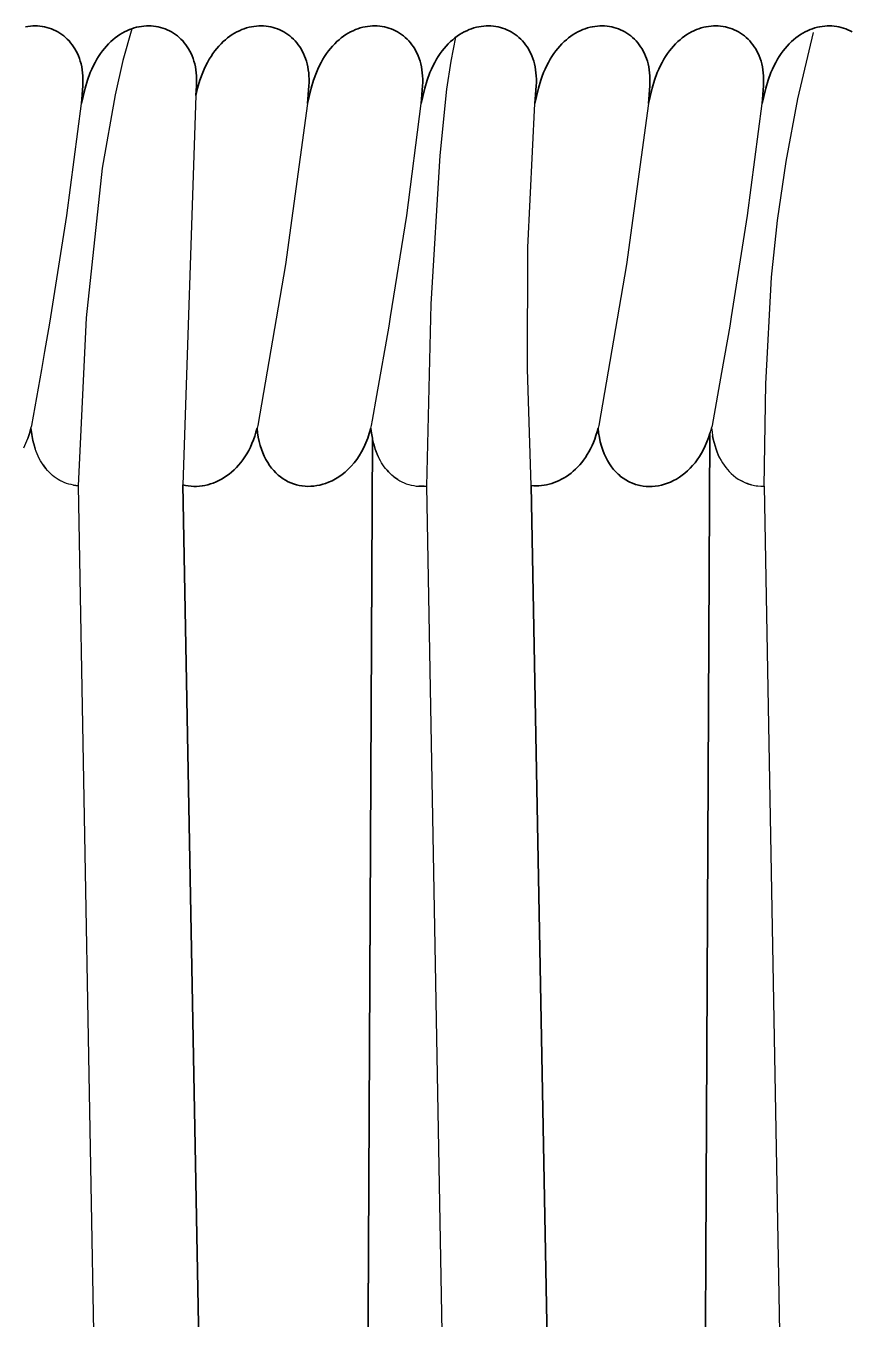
# Model space of a CAD drawing. Header units: millimetres. Extents: x 0 to 1881, y -1115 to 723.
# Drawn here: x 218.2 to 263.4, y 622.6 to 693.5 of the extents above; entities that cross this region are included whole.
import ezdxf

# ---------------------------------------------------------------- set-up
doc = ezdxf.new("R2010")
doc.units = ezdxf.units.MM
doc.layers.add('Blocks', color=7, linetype='Continuous')
doc.layers.add('Blocks$Inner', color=7, linetype='Continuous', lineweight=25, true_color=0x007f00)
doc.layers.add('Blocks$Outline', color=7, linetype='Continuous', lineweight=35, true_color=0xff3f3f)

# ---------------------------------------------------------------- blocks, each defined once
blk = doc.blocks.new('PK4 Lounge Chair Front')
at = {"layer": 'Blocks$Inner'}
blk.add_line((240.024, 668.272), (240.167, 668.281), dxfattribs=at)
for points in [[(218.081, 670.385), (218.195, 670.634), (218.298, 670.895), (218.39, 671.169), (218.469, 671.458), (218.513, 671.61), (219.066, 674.679), (219.237, 675.666), (219.503, 677.226), (220.442, 683.132), (221.232, 689.268), (221.312, 690.244), (221.32, 690.43), (221.32, 690.611), (221.313, 690.787), (221.299, 690.958), (221.278, 691.124), (221.25, 691.285), (221.215, 691.441), (221.174, 691.592), (221.127, 691.738), (221.075, 691.879), (221.016, 692.014), (220.952, 692.144), (220.882, 692.268), (220.807, 692.387), (220.728, 692.5), (220.644, 692.608), (220.555, 692.71), (220.462, 692.807), (220.365, 692.898), (220.264, 692.982), (220.16, 693.061), (220.052, 693.135), (219.941, 693.202), (219.827, 693.263), (219.71, 693.318), (219.591, 693.367), (219.469, 693.41), (219.345, 693.446), (219.219, 693.476), (219.091, 693.5), (218.962, 693.517), (218.832, 693.528), (218.7, 693.532), (218.567, 693.53), (218.434, 693.521), (218.3, 693.506), (218.166, 693.483)], [(221.232, 689.268), (221.439, 690.115), (221.569, 690.56), (221.72, 690.971), (221.802, 691.164), (221.889, 691.35), (221.981, 691.527), (222.077, 691.697), (222.176, 691.859), (222.279, 692.012), (222.386, 692.158), (222.496, 692.297), (222.609, 692.427), (222.725, 692.551), (222.844, 692.666), (222.965, 692.774), (223.088, 692.875), (223.214, 692.968), (223.341, 693.053), (223.469, 693.132), (223.6, 693.203), (223.731, 693.268), (223.863, 693.325), (223.997, 693.375), (223.512, 691.634), (223.082, 689.755), (222.379, 685.72), (221.499, 677.515), (221.061, 668.298), (220.931, 668.313), (220.801, 668.332), (220.931, 668.313), (221.061, 668.298), (223.238, 548.194)], [(223.996, 693.375), (224.13, 693.418), (224.264, 693.454), (224.398, 693.483), (224.532, 693.506), (224.666, 693.521), (224.799, 693.53), (224.932, 693.532), (225.063, 693.528), (225.194, 693.517), (225.323, 693.5), (225.451, 693.476), (225.577, 693.446), (225.701, 693.41), (225.823, 693.367), (225.942, 693.318), (226.059, 693.263), (226.173, 693.202), (226.284, 693.135), (226.392, 693.061), (226.496, 692.982), (226.597, 692.898), (226.694, 692.807), (226.787, 692.71), (226.876, 692.608), (226.96, 692.5), (227.039, 692.387), (227.114, 692.268), (227.183, 692.144), (227.248, 692.014), (227.306, 691.879), (227.359, 691.738), (227.406, 691.592), (227.447, 691.441), (227.482, 691.285), (227.51, 691.124), (227.531, 690.958), (227.545, 690.787), (227.552, 690.611), (227.551, 690.43), (227.544, 690.244), (227.502, 689.708), (226.798, 668.348), (232.215, 378.147)], [(230.865, 671.458), (230.895, 671.206), (230.935, 670.964), (230.983, 670.733), (231.041, 670.513), (231.107, 670.304), (231.181, 670.105), (231.263, 669.916), (231.353, 669.738), (231.449, 669.57), (231.552, 669.412), (231.661, 669.265), (231.777, 669.128), (231.898, 669.002), (232.024, 668.885), (232.155, 668.779), (232.291, 668.683), (232.431, 668.597), (232.575, 668.521), (232.722, 668.455), (232.872, 668.398), (233.025, 668.352), (233.18, 668.316), (233.338, 668.289), (233.497, 668.273), (233.657, 668.266), (233.818, 668.269), (233.98, 668.281), (234.142, 668.303), (234.304, 668.335), (234.466, 668.376), (234.626, 668.427), (234.786, 668.487), (234.976, 668.572), (235.163, 668.671), (235.347, 668.784), (235.526, 668.91), (235.7, 669.049), (235.868, 669.202), (236.03, 669.368), (236.185, 669.548), (236.332, 669.741), (236.471, 669.947), (236.601, 670.166), (236.722, 670.398), (236.833, 670.644), (236.932, 670.902), (237.021, 671.174), (237.097, 671.458), (237.142, 671.61), (237.194, 671.894), (237.442, 673.258), (238.103, 677.061), (238.189, 677.571), (239.071, 683.134), (239.861, 689.268), (239.94, 690.244), (239.948, 690.43), (239.949, 690.611), (239.942, 690.787), (239.928, 690.958), (239.906, 691.124), (239.879, 691.285), (239.844, 691.441), (239.803, 691.592), (239.756, 691.738), (239.703, 691.879), (239.644, 692.014), (239.58, 692.144), (239.511, 692.268), (239.436, 692.387), (239.357, 692.5), (239.273, 692.608), (239.184, 692.71), (239.091, 692.807), (238.994, 692.898), (238.893, 692.982), (238.789, 693.061), (238.681, 693.135), (238.57, 693.202), (238.456, 693.263), (238.339, 693.318), (238.22, 693.367), (238.097, 693.41), (237.974, 693.446), (237.848, 693.476), (237.72, 693.5), (237.591, 693.517), (237.46, 693.528), (237.329, 693.532), (237.196, 693.53), (237.063, 693.521), (236.929, 693.506), (236.795, 693.483), (236.661, 693.454), (236.527, 693.418), (236.393, 693.375), (236.26, 693.325), (236.128, 693.268), (235.996, 693.203), (235.866, 693.132), (235.737, 693.053), (235.61, 692.968), (235.485, 692.875), (235.362, 692.774), (235.241, 692.666), (235.122, 692.551), (235.006, 692.427), (234.893, 692.297), (234.783, 692.158), (234.676, 692.012), (234.573, 691.859), (234.473, 691.697), (234.378, 691.527), (234.286, 691.35), (234.199, 691.164), (234.117, 690.971), (233.966, 690.56), (233.836, 690.115), (233.629, 689.268), (232.424, 680.433), (230.91, 671.61), (230.865, 671.458), (230.806, 671.234), (230.74, 671.018), (230.667, 670.81), (230.586, 670.61), (230.499, 670.417), (230.406, 670.233), (230.306, 670.057), (230.202, 669.889), (230.092, 669.729), (229.976, 669.577), (229.857, 669.433), (229.732, 669.297), (229.604, 669.17), (229.472, 669.05), (229.336, 668.939), (229.197, 668.837), (229.056, 668.742), (228.911, 668.656), (228.765, 668.579), (228.617, 668.51), (228.467, 668.449), (228.315, 668.397), (228.163, 668.353), (228.01, 668.318), (227.857, 668.291), (227.703, 668.273), (227.55, 668.264), (227.397, 668.263), (227.245, 668.271), (227.095, 668.288), (226.945, 668.313), (226.798, 668.348)], [(233.629, 689.268), (233.708, 690.244), (233.716, 690.43), (233.717, 690.611), (233.71, 690.787), (233.696, 690.958), (233.674, 691.124), (233.646, 691.285), (233.612, 691.441), (233.571, 691.592), (233.524, 691.738), (233.471, 691.878), (233.412, 692.014), (233.348, 692.144), (233.279, 692.268), (233.204, 692.387), (233.125, 692.5), (233.041, 692.608), (232.952, 692.71), (232.859, 692.807), (232.762, 692.898), (232.661, 692.983), (232.557, 693.062), (232.449, 693.135), (232.338, 693.202), (232.224, 693.263), (232.107, 693.318), (231.988, 693.367), (231.866, 693.41), (231.742, 693.446), (231.616, 693.476), (231.488, 693.5), (231.359, 693.517), (231.228, 693.528), (231.097, 693.532), (230.964, 693.53), (230.831, 693.521), (230.697, 693.505), (230.563, 693.483), (230.429, 693.454), (230.295, 693.418), (230.161, 693.375), (230.028, 693.325), (229.896, 693.267), (229.764, 693.203), (229.634, 693.132), (229.505, 693.053), (229.378, 692.968), (229.253, 692.875), (229.13, 692.774), (229.009, 692.666), (228.89, 692.551), (228.774, 692.427), (228.661, 692.297), (228.551, 692.159), (228.444, 692.012), (228.341, 691.859), (228.241, 691.697), (228.146, 691.527), (228.054, 691.35), (227.967, 691.165), (227.884, 690.971), (227.734, 690.56), (227.604, 690.115), (227.502, 689.708)], [(246.093, 689.268), (246.172, 690.244), (246.18, 690.43), (246.18, 690.611), (246.174, 690.787), (246.159, 690.958), (246.138, 691.124), (246.11, 691.285), (246.076, 691.441), (246.035, 691.592), (245.988, 691.738), (245.935, 691.879), (245.877, 692.014), (245.812, 692.144), (245.743, 692.268), (245.668, 692.387), (245.589, 692.5), (245.504, 692.608), (245.416, 692.71), (245.323, 692.807), (245.226, 692.898), (245.125, 692.982), (245.021, 693.061), (244.913, 693.135), (244.802, 693.202), (244.688, 693.263), (244.571, 693.318), (244.451, 693.367), (244.33, 693.41), (244.206, 693.446), (244.08, 693.476), (243.952, 693.5), (243.823, 693.517), (243.692, 693.528), (243.561, 693.532), (243.428, 693.53), (243.295, 693.521), (243.161, 693.506), (243.027, 693.483), (242.893, 693.454), (242.759, 693.418), (242.625, 693.375), (242.492, 693.325), (242.36, 693.268), (242.228, 693.203), (242.098, 693.132), (241.969, 693.053), (241.842, 692.968), (241.717, 692.875), (241.594, 692.774), (241.473, 692.666), (241.354, 692.551), (241.238, 692.427), (241.125, 692.297), (241.015, 692.158), (240.908, 692.012), (240.805, 691.859), (240.705, 691.697), (240.61, 691.527), (240.518, 691.35), (240.431, 691.164), (240.348, 690.971), (240.198, 690.56), (240.067, 690.115), (239.861, 689.268)], [(245.905, 668.309), (245.687, 674.687), (245.712, 681.379), (246.093, 689.268), (246.299, 690.115), (246.43, 690.56), (246.502, 690.769), (246.58, 690.971), (246.663, 691.165), (246.75, 691.35), (246.842, 691.527), (246.937, 691.697), (247.037, 691.859), (247.14, 692.012), (247.247, 692.159), (247.357, 692.297), (247.47, 692.427), (247.586, 692.551), (247.705, 692.666), (247.826, 692.774), (247.949, 692.875), (248.074, 692.968), (248.201, 693.053), (248.33, 693.132), (248.46, 693.203), (248.591, 693.267), (248.724, 693.325), (248.857, 693.375), (248.991, 693.418), (249.124, 693.454), (249.259, 693.483), (249.393, 693.505), (249.526, 693.521), (249.66, 693.53), (249.792, 693.532), (249.924, 693.528), (250.055, 693.517), (250.184, 693.5), (250.311, 693.476), (250.437, 693.446), (250.561, 693.41), (250.683, 693.367), (250.803, 693.318), (250.92, 693.263), (251.034, 693.202), (251.145, 693.135), (251.253, 693.062), (251.357, 692.983), (251.458, 692.898), (251.555, 692.807), (251.648, 692.71), (251.736, 692.608), (251.821, 692.5), (251.9, 692.387), (251.975, 692.268), (252.044, 692.144), (252.108, 692.014), (252.167, 691.878), (252.22, 691.738), (252.267, 691.592), (252.308, 691.441), (252.342, 691.285), (252.37, 691.124), (252.391, 690.958), (252.406, 690.787), (252.412, 690.611), (252.412, 690.43), (252.404, 690.244), (252.325, 689.268)], [(263.498, 693.202), (263.383, 693.263), (263.267, 693.318), (263.147, 693.367), (263.025, 693.41), (262.901, 693.446), (262.775, 693.476), (262.648, 693.5), (262.518, 693.517), (262.388, 693.528), (262.256, 693.532), (262.124, 693.53), (261.99, 693.521), (261.857, 693.506), (261.722, 693.483), (261.588, 693.454), (261.454, 693.418), (261.321, 693.375), (261.188, 693.325), (261.055, 693.268), (260.924, 693.203), (260.794, 693.132), (260.665, 693.053), (260.538, 692.968), (260.413, 692.875), (260.289, 692.774), (260.169, 692.666), (260.05, 692.551), (259.934, 692.427), (259.821, 692.297), (259.711, 692.158), (259.604, 692.012), (259.501, 691.859), (259.401, 691.697), (259.305, 691.527), (259.214, 691.35), (259.127, 691.164), (259.044, 690.971), (258.893, 690.56), (258.763, 690.115), (258.557, 689.268)], [(241.494, 377.398), (242.344, 548.194), (240.167, 668.281), (240.418, 678.254), (240.899, 686.427), (241.277, 690.058), (241.506, 691.603), (241.765, 692.908)], [(258.67, 668.275), (258.757, 673.893), (259.08, 679.752), (259.404, 682.847), (259.876, 686.094), (260.524, 689.522), (261.378, 693.161)], [(218.469, 671.458), (218.39, 671.169), (218.298, 670.895)], [(219.129, 669.443), (219.058, 669.554), (218.989, 669.67), (218.924, 669.791), (218.863, 669.917), (218.805, 670.048), (218.751, 670.184), (218.701, 670.325), (218.655, 670.472), (218.575, 670.78), (218.513, 671.109), (218.469, 671.458), (218.513, 671.109), (218.576, 670.78), (218.655, 670.472), (218.701, 670.325)], [(237.097, 671.458), (237.115, 671.315), (237.138, 671.179), (237.19, 670.914)], [(249.561, 671.458), (249.508, 671.253), (249.448, 671.054), (249.382, 670.862), (249.31, 670.678), (249.233, 670.499), (249.15, 670.328), (249.063, 670.164), (248.97, 670.006), (248.873, 669.855), (248.771, 669.711), (248.666, 669.574), (248.556, 669.444), (248.443, 669.321), (248.326, 669.204), (248.206, 669.095), (248.083, 668.993), (247.958, 668.897), (247.83, 668.809), (247.699, 668.727), (247.567, 668.653), (247.433, 668.585), (247.297, 668.525), (247.16, 668.471), (247.022, 668.425), (246.883, 668.385), (246.743, 668.353), (246.603, 668.328), (246.462, 668.31), (246.322, 668.299), (246.182, 668.295), (246.043, 668.298), (245.905, 668.309), (251.321, 377.895)], [(255.783, 671.419), (255.788, 671.438), (255.793, 671.458), (255.817, 671.248), (255.848, 671.046), (255.885, 670.852), (255.928, 670.664), (255.977, 670.484), (256.032, 670.311), (256.093, 670.145), (256.158, 669.987), (256.229, 669.835), (256.306, 669.691), (256.387, 669.554), (256.472, 669.424), (256.562, 669.301), (256.656, 669.185), (256.754, 669.076), (256.857, 668.974), (256.983, 668.861), (257.114, 668.758), (257.25, 668.665), (257.389, 668.582), (257.532, 668.508), (257.678, 668.445), (257.827, 668.391), (257.98, 668.347), (258.064, 668.327), (258.149, 668.311), (258.235, 668.298), (258.321, 668.288), (258.495, 668.277), (258.67, 668.275), (260.846, 548.194)], [(238.367, 668.795), (238.474, 668.714), (238.584, 668.64), (238.474, 668.714), (238.367, 668.795), (238.263, 668.881), (238.161, 668.974), (238.076, 669.058), (237.994, 669.147), (237.915, 669.241), (237.839, 669.341), (237.766, 669.445), (237.696, 669.554), (237.63, 669.668), (237.567, 669.787), (237.507, 669.911), (237.451, 670.04), (237.349, 670.312), (237.262, 670.603), (237.19, 670.914), (235.757, 377.871)], [(237.262, 670.603), (237.349, 670.312), (237.398, 670.173), (237.451, 670.04), (237.507, 669.911), (237.567, 669.787)], [(255.718, 671.241), (255.705, 671.205), (255.693, 671.169), (254.26, 377.734)], [(256.23, 669.835), (256.158, 669.987), (256.092, 670.145), (256.032, 670.311), (255.977, 670.484), (255.928, 670.664), (255.885, 670.852), (255.848, 671.046)], [(219.553, 668.95), (219.46, 669.039), (219.37, 669.135), (219.283, 669.237), (219.204, 669.337), (219.129, 669.443), (219.204, 669.338), (219.283, 669.237)], [(237.915, 669.241), (237.994, 669.147), (238.076, 669.058)], [(220.801, 668.332), (220.673, 668.358), (220.546, 668.389), (220.421, 668.427), (220.298, 668.472), (220.177, 668.525), (220.118, 668.554), (220.059, 668.585), (219.953, 668.648), (219.849, 668.715), (219.748, 668.787), (219.649, 668.866), (219.553, 668.95), (219.46, 669.039), (219.37, 669.135)], [(220.421, 668.427), (220.298, 668.472), (220.177, 668.525), (220.059, 668.585)], [(238.584, 668.64), (238.697, 668.572), (238.812, 668.511), (238.929, 668.457), (239.049, 668.41), (239.184, 668.366), (239.32, 668.33), (239.459, 668.303), (239.599, 668.284), (239.74, 668.273), (239.882, 668.269), (240.024, 668.272), (239.882, 668.269), (239.74, 668.273)], [(257.532, 668.508), (257.46, 668.544), (257.389, 668.582)], [(239.184, 668.366), (239.32, 668.33), (239.459, 668.303)], [(257.98, 668.347), (257.827, 668.391), (257.752, 668.417), (257.678, 668.445)]]:
    blk.add_lwpolyline(points, dxfattribs=at)
blk.add_lwpolyline([(255.745, 671.311), (255.771, 671.382), (255.783, 671.419), (255.793, 671.458), (255.838, 671.61), (256.36, 674.506), (256.799, 677.061), (256.884, 677.571), (257.766, 683.133), (258.557, 689.268), (258.636, 690.244), (258.644, 690.43), (258.644, 690.611), (258.638, 690.787), (258.623, 690.958), (258.602, 691.124), (258.574, 691.285), (258.54, 691.441), (258.499, 691.592), (258.452, 691.738), (258.399, 691.879), (258.34, 692.014), (258.276, 692.144), (258.207, 692.268), (258.132, 692.387), (258.053, 692.5), (257.968, 692.608), (257.88, 692.71), (257.787, 692.807), (257.69, 692.898), (257.589, 692.982), (257.537, 693.023), (257.485, 693.061), (257.377, 693.135), (257.266, 693.202), (257.152, 693.263), (257.035, 693.318), (256.915, 693.367), (256.794, 693.41), (256.669, 693.446), (256.544, 693.476), (256.416, 693.5), (256.287, 693.517), (256.156, 693.528), (256.024, 693.532), (255.892, 693.53), (255.759, 693.521), (255.625, 693.506), (255.491, 693.483), (255.357, 693.454), (255.222, 693.418), (255.089, 693.375), (254.956, 693.325), (254.823, 693.268), (254.692, 693.203), (254.562, 693.132), (254.433, 693.053), (254.306, 692.968), (254.181, 692.875), (254.058, 692.774), (253.936, 692.666), (253.818, 692.551), (253.702, 692.427), (253.589, 692.297), (253.479, 692.158), (253.372, 692.012), (253.269, 691.859), (253.169, 691.697), (253.074, 691.527), (252.982, 691.35), (252.895, 691.164), (252.812, 690.971), (252.661, 690.56), (252.531, 690.115), (252.325, 689.268), (251.119, 680.433), (249.606, 671.61), (249.561, 671.458), (249.593, 671.195), (249.635, 670.943), (249.687, 670.703), (249.748, 670.475), (249.819, 670.258), (249.899, 670.052), (249.987, 669.858), (250.083, 669.675), (250.186, 669.503), (250.297, 669.343), (250.414, 669.194), (250.538, 669.056), (250.668, 668.929), (250.735, 668.87), (250.803, 668.813), (250.943, 668.709), (251.088, 668.615), (251.237, 668.532), (251.313, 668.495), (251.39, 668.46), (251.547, 668.4), (251.626, 668.373), (251.706, 668.35), (251.787, 668.328), (251.868, 668.31), (252.033, 668.282), (252.199, 668.264), (252.367, 668.257), (252.535, 668.26), (252.704, 668.274), (252.874, 668.299), (253.043, 668.334), (253.211, 668.38), (253.378, 668.436), (253.544, 668.503), (253.708, 668.579), (253.869, 668.666), (254.026, 668.763), (254.179, 668.871), (254.329, 668.989), (254.474, 669.117), (254.615, 669.255), (254.751, 669.403), (254.881, 669.561), (255.006, 669.729), (255.125, 669.906), (255.237, 670.094), (255.343, 670.29), (255.442, 670.496), (255.534, 670.711), (255.618, 670.935), (255.693, 671.169), (255.718, 671.241)], close=True, dxfattribs=at)
at = {"layer": 'Blocks$Outline'}
for points in [[(221.232, 689.268), (221.312, 690.244), (221.32, 690.43), (221.32, 690.611), (221.313, 690.787), (221.299, 690.958), (221.278, 691.124), (221.25, 691.285), (221.215, 691.441), (221.174, 691.592), (221.127, 691.738), (221.075, 691.879), (221.016, 692.014), (220.952, 692.144), (220.882, 692.268), (220.807, 692.387), (220.728, 692.5), (220.644, 692.608), (220.555, 692.71), (220.462, 692.807), (220.365, 692.898), (220.264, 692.982), (220.16, 693.061), (220.052, 693.135), (219.941, 693.202), (219.827, 693.263), (219.71, 693.318), (219.591, 693.367), (219.469, 693.41), (219.345, 693.446), (219.219, 693.476), (219.091, 693.5), (218.962, 693.517), (218.832, 693.528), (218.7, 693.532), (218.567, 693.53), (218.434, 693.521), (218.3, 693.506), (218.166, 693.483)], [(223.997, 693.375), (223.863, 693.325), (223.731, 693.268), (223.6, 693.203), (223.469, 693.132), (223.341, 693.053), (223.214, 692.968), (223.088, 692.875), (222.965, 692.774), (222.844, 692.666), (222.725, 692.551), (222.609, 692.427), (222.496, 692.297), (222.386, 692.158), (222.279, 692.012), (222.176, 691.859), (222.077, 691.697), (221.981, 691.527), (221.889, 691.35), (221.802, 691.164), (221.72, 690.971), (221.569, 690.56), (221.439, 690.115), (221.232, 689.268)], [(227.502, 689.708), (227.544, 690.244), (227.551, 690.43), (227.552, 690.611), (227.545, 690.787), (227.531, 690.958), (227.51, 691.124), (227.482, 691.285), (227.447, 691.441), (227.406, 691.592), (227.359, 691.738), (227.306, 691.879), (227.248, 692.014), (227.183, 692.144), (227.114, 692.268), (227.039, 692.387), (226.96, 692.5), (226.876, 692.608), (226.787, 692.71), (226.694, 692.807), (226.597, 692.898), (226.496, 692.982), (226.392, 693.061), (226.284, 693.135), (226.173, 693.202), (226.059, 693.263), (225.942, 693.318), (225.823, 693.367), (225.701, 693.41), (225.577, 693.446), (225.451, 693.476), (225.323, 693.5), (225.194, 693.517), (225.063, 693.528), (224.932, 693.532), (224.799, 693.53), (224.666, 693.521), (224.532, 693.506), (224.398, 693.483), (224.264, 693.454), (224.13, 693.418), (223.997, 693.375)], [(233.629, 689.268), (233.708, 690.244), (233.716, 690.43), (233.717, 690.611), (233.71, 690.787), (233.696, 690.958), (233.674, 691.124), (233.646, 691.285), (233.612, 691.441), (233.571, 691.592), (233.524, 691.738), (233.471, 691.878), (233.412, 692.014), (233.348, 692.144), (233.279, 692.268), (233.204, 692.387), (233.125, 692.5), (233.041, 692.608), (232.952, 692.71), (232.859, 692.807), (232.762, 692.898), (232.661, 692.983), (232.557, 693.062), (232.449, 693.135), (232.338, 693.202), (232.224, 693.263), (232.107, 693.318), (231.988, 693.367), (231.866, 693.41), (231.742, 693.446), (231.616, 693.476), (231.488, 693.5), (231.359, 693.517), (231.228, 693.528), (231.097, 693.532), (230.964, 693.53), (230.831, 693.521), (230.697, 693.505), (230.563, 693.483), (230.429, 693.454), (230.295, 693.418), (230.161, 693.375), (230.028, 693.325), (229.896, 693.267), (229.764, 693.203), (229.634, 693.132), (229.505, 693.053), (229.378, 692.968), (229.253, 692.875), (229.13, 692.774), (229.009, 692.666), (228.89, 692.551), (228.774, 692.427), (228.661, 692.297), (228.551, 692.159), (228.444, 692.012), (228.341, 691.859), (228.241, 691.697), (228.146, 691.527), (228.054, 691.35), (227.967, 691.165), (227.884, 690.971), (227.734, 690.56), (227.604, 690.115), (227.502, 689.708)], [(239.861, 689.268), (239.94, 690.244), (239.948, 690.43), (239.949, 690.611), (239.942, 690.787), (239.928, 690.958), (239.906, 691.124), (239.879, 691.285), (239.844, 691.441), (239.803, 691.592), (239.756, 691.738), (239.703, 691.879), (239.644, 692.014), (239.58, 692.144), (239.511, 692.268), (239.436, 692.387), (239.357, 692.5), (239.273, 692.608), (239.184, 692.71), (239.091, 692.807), (238.994, 692.898), (238.893, 692.982), (238.789, 693.061), (238.681, 693.135), (238.57, 693.202), (238.456, 693.263), (238.339, 693.318), (238.22, 693.367), (238.097, 693.41), (237.974, 693.446), (237.848, 693.476), (237.72, 693.5), (237.591, 693.517), (237.46, 693.528), (237.329, 693.532), (237.196, 693.53), (237.063, 693.521), (236.929, 693.506), (236.795, 693.483), (236.661, 693.454), (236.527, 693.418), (236.393, 693.375), (236.26, 693.325), (236.128, 693.268), (235.996, 693.203), (235.866, 693.132), (235.737, 693.053), (235.61, 692.968), (235.485, 692.875), (235.362, 692.774), (235.241, 692.666), (235.122, 692.551), (235.006, 692.427), (234.893, 692.297), (234.783, 692.158), (234.676, 692.012), (234.573, 691.859), (234.473, 691.697), (234.378, 691.527), (234.286, 691.35), (234.199, 691.164), (234.117, 690.971), (233.966, 690.56), (233.836, 690.115), (233.629, 689.268)], [(246.093, 689.268), (246.172, 690.244), (246.18, 690.43), (246.18, 690.611), (246.174, 690.787), (246.159, 690.958), (246.138, 691.124), (246.11, 691.285), (246.076, 691.441), (246.035, 691.592), (245.988, 691.738), (245.935, 691.879), (245.877, 692.014), (245.812, 692.144), (245.743, 692.268), (245.668, 692.387), (245.589, 692.5), (245.504, 692.608), (245.416, 692.71), (245.323, 692.807), (245.226, 692.898), (245.125, 692.982), (245.021, 693.061), (244.913, 693.135), (244.802, 693.202), (244.688, 693.263), (244.571, 693.318), (244.451, 693.367), (244.33, 693.41), (244.206, 693.446), (244.08, 693.476), (243.952, 693.5), (243.823, 693.517), (243.692, 693.528), (243.561, 693.532), (243.428, 693.53), (243.295, 693.521), (243.161, 693.506), (243.027, 693.483), (242.893, 693.454), (242.759, 693.418), (242.625, 693.375), (242.492, 693.325), (242.36, 693.268), (242.228, 693.203), (242.098, 693.132), (241.969, 693.053), (241.842, 692.968), (241.717, 692.875), (241.594, 692.774), (241.473, 692.666), (241.354, 692.551), (241.238, 692.427), (241.125, 692.297), (241.015, 692.158), (240.908, 692.012), (240.805, 691.859), (240.705, 691.697), (240.61, 691.527), (240.518, 691.35), (240.431, 691.164), (240.348, 690.971), (240.198, 690.56), (240.067, 690.115), (239.861, 689.268)], [(252.325, 689.268), (252.404, 690.244), (252.412, 690.43), (252.412, 690.611), (252.406, 690.787), (252.391, 690.958), (252.37, 691.124), (252.342, 691.285), (252.308, 691.441), (252.267, 691.592), (252.22, 691.738), (252.167, 691.878), (252.108, 692.014), (252.044, 692.144), (251.975, 692.268), (251.9, 692.387), (251.821, 692.5), (251.736, 692.608), (251.648, 692.71), (251.555, 692.807), (251.458, 692.898), (251.357, 692.983), (251.253, 693.062), (251.145, 693.135), (251.034, 693.202), (250.92, 693.263), (250.803, 693.318), (250.683, 693.367), (250.561, 693.41), (250.437, 693.446), (250.311, 693.476), (250.184, 693.5), (250.055, 693.517), (249.924, 693.528), (249.792, 693.532), (249.66, 693.53), (249.526, 693.521), (249.393, 693.505), (249.259, 693.483), (249.124, 693.454), (248.991, 693.418), (248.857, 693.375), (248.724, 693.325), (248.591, 693.267), (248.46, 693.203), (248.33, 693.132), (248.201, 693.053), (248.074, 692.968), (247.949, 692.875), (247.826, 692.774), (247.705, 692.666), (247.586, 692.551), (247.47, 692.427), (247.357, 692.297), (247.247, 692.159), (247.14, 692.012), (247.037, 691.859), (246.937, 691.697), (246.842, 691.527), (246.75, 691.35), (246.663, 691.165), (246.58, 690.971), (246.502, 690.769), (246.43, 690.56), (246.299, 690.115), (246.093, 689.268)], [(258.557, 689.268), (258.636, 690.244), (258.644, 690.43), (258.644, 690.611), (258.638, 690.787), (258.623, 690.958), (258.602, 691.124), (258.574, 691.285), (258.54, 691.441), (258.499, 691.592), (258.452, 691.738), (258.399, 691.879), (258.34, 692.014), (258.276, 692.144), (258.207, 692.268), (258.132, 692.387), (258.053, 692.5), (257.968, 692.608), (257.88, 692.71), (257.787, 692.807), (257.69, 692.898), (257.589, 692.982), (257.537, 693.023), (257.485, 693.061), (257.377, 693.135), (257.266, 693.202), (257.152, 693.263), (257.035, 693.318), (256.915, 693.367), (256.794, 693.41), (256.669, 693.446), (256.544, 693.476), (256.416, 693.5), (256.287, 693.517), (256.156, 693.528), (256.024, 693.532), (255.892, 693.53), (255.759, 693.521), (255.625, 693.506), (255.491, 693.483), (255.357, 693.454), (255.222, 693.418), (255.089, 693.375), (254.956, 693.325), (254.823, 693.268), (254.692, 693.203), (254.562, 693.132), (254.433, 693.053), (254.306, 692.968), (254.181, 692.875), (254.058, 692.774), (253.936, 692.666), (253.818, 692.551), (253.702, 692.427), (253.589, 692.297), (253.479, 692.158), (253.372, 692.012), (253.269, 691.859), (253.169, 691.697), (253.074, 691.527), (252.982, 691.35), (252.895, 691.164), (252.812, 690.971), (252.661, 690.56), (252.531, 690.115), (252.325, 689.268)], [(263.498, 693.202), (263.383, 693.263), (263.267, 693.318), (263.147, 693.367), (263.025, 693.41), (262.901, 693.446), (262.775, 693.476), (262.648, 693.5), (262.518, 693.517), (262.388, 693.528), (262.256, 693.532), (262.124, 693.53), (261.99, 693.521), (261.857, 693.506), (261.722, 693.483), (261.588, 693.454), (261.454, 693.418), (261.321, 693.375), (261.188, 693.325), (261.055, 693.268), (260.924, 693.203), (260.794, 693.132), (260.665, 693.053), (260.538, 692.968), (260.413, 692.875), (260.289, 692.774), (260.169, 692.666), (260.05, 692.551), (259.934, 692.427), (259.821, 692.297), (259.711, 692.158), (259.604, 692.012), (259.501, 691.859), (259.401, 691.697), (259.305, 691.527), (259.214, 691.35), (259.127, 691.164), (259.044, 690.971), (258.893, 690.56), (258.763, 690.115), (258.557, 689.268)], [(230.865, 671.458), (230.806, 671.234), (230.74, 671.018), (230.667, 670.81), (230.586, 670.61), (230.499, 670.417), (230.406, 670.233), (230.306, 670.057), (230.202, 669.889), (230.092, 669.729), (229.976, 669.577), (229.857, 669.433), (229.732, 669.297), (229.604, 669.17), (229.472, 669.05), (229.336, 668.939), (229.197, 668.837), (229.056, 668.742), (228.911, 668.656), (228.765, 668.579), (228.617, 668.51), (228.467, 668.449), (228.315, 668.397), (228.163, 668.353), (228.01, 668.318), (227.857, 668.291), (227.703, 668.273), (227.55, 668.264), (227.397, 668.263), (227.245, 668.271), (227.095, 668.288), (226.945, 668.313), (226.798, 668.348)], [(237.097, 671.458), (237.021, 671.174), (236.932, 670.902), (236.833, 670.644), (236.722, 670.398), (236.601, 670.166), (236.471, 669.947), (236.332, 669.741), (236.185, 669.548), (236.03, 669.368), (235.868, 669.202), (235.7, 669.049), (235.526, 668.91), (235.347, 668.784), (235.163, 668.671), (234.976, 668.572), (234.786, 668.487), (234.626, 668.427), (234.466, 668.376), (234.304, 668.335), (234.142, 668.303), (233.98, 668.281), (233.818, 668.269), (233.657, 668.266), (233.497, 668.273), (233.338, 668.289), (233.18, 668.316), (233.025, 668.352), (232.872, 668.398), (232.722, 668.455), (232.575, 668.521), (232.431, 668.597), (232.291, 668.683), (232.155, 668.779), (232.024, 668.885), (231.898, 669.002), (231.777, 669.128), (231.661, 669.265), (231.552, 669.412), (231.449, 669.57), (231.353, 669.738), (231.263, 669.916), (231.181, 670.105), (231.107, 670.304), (231.041, 670.513), (230.983, 670.733), (230.935, 670.964), (230.895, 671.206), (230.865, 671.458)], [(237.19, 670.914), (237.138, 671.179), (237.115, 671.315), (237.097, 671.458)], [(249.561, 671.458), (249.508, 671.253), (249.448, 671.054), (249.382, 670.862), (249.31, 670.678), (249.233, 670.499), (249.15, 670.328), (249.063, 670.164), (248.97, 670.006), (248.873, 669.855), (248.771, 669.711), (248.666, 669.574), (248.556, 669.444), (248.443, 669.321), (248.326, 669.204), (248.206, 669.095), (248.083, 668.993), (247.958, 668.897), (247.83, 668.809), (247.699, 668.727), (247.567, 668.653), (247.433, 668.585), (247.297, 668.525), (247.16, 668.471), (247.022, 668.425), (246.883, 668.385), (246.743, 668.353), (246.603, 668.328), (246.462, 668.31), (246.322, 668.299), (246.182, 668.295), (246.043, 668.298), (245.905, 668.309), (251.321, 377.925)], [(255.693, 671.169), (255.618, 670.935), (255.534, 670.711), (255.442, 670.496), (255.343, 670.29), (255.237, 670.094), (255.125, 669.906), (255.006, 669.729), (254.881, 669.561), (254.751, 669.403), (254.615, 669.255), (254.474, 669.117), (254.329, 668.989), (254.179, 668.871), (254.026, 668.763), (253.869, 668.666), (253.708, 668.579), (253.544, 668.503), (253.378, 668.436), (253.211, 668.38), (253.043, 668.334), (252.874, 668.299), (252.704, 668.274), (252.535, 668.26), (252.367, 668.257), (252.199, 668.264), (252.033, 668.282), (251.868, 668.31), (251.787, 668.328), (251.706, 668.35), (251.626, 668.373), (251.547, 668.4), (251.39, 668.46), (251.313, 668.495), (251.237, 668.532), (251.088, 668.615), (250.943, 668.709), (250.803, 668.813), (250.735, 668.87), (250.668, 668.929), (250.538, 669.056), (250.414, 669.194), (250.297, 669.343), (250.186, 669.503), (250.083, 669.675), (249.987, 669.858), (249.899, 670.052), (249.819, 670.258), (249.748, 670.475), (249.687, 670.703), (249.635, 670.943), (249.593, 671.195), (249.561, 671.458)], [(235.758, 377.897), (237.19, 670.914)], [(254.26, 377.735), (255.693, 671.169)], [(226.798, 668.348), (232.215, 378.148)]]:
    blk.add_lwpolyline(points, dxfattribs=at)

msp = doc.modelspace()

# ---------------------------------------------------------------- block references
at = {"layer": 'Blocks'}
msp.add_blockref('PK4 Lounge Chair Front', (0, 0), dxfattribs=at)

doc.saveas('drawing.dxf')
